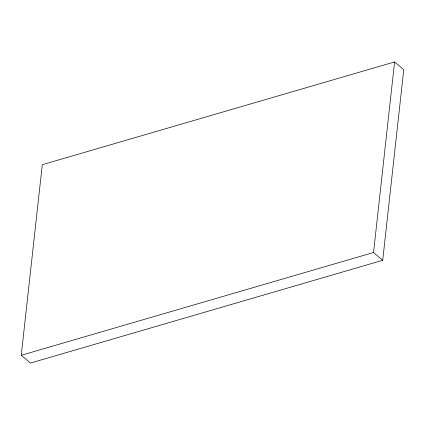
<?xml version="1.0" encoding="UTF-8"?>
<svg xmlns="http://www.w3.org/2000/svg" width="425" height="425" viewBox="0 0 425 425"><rect width="100%" height="100%" fill="white"/><g stroke="black" fill="none" stroke-linecap="round" stroke-linejoin="round"><path stroke-width="0.64" d="M21.25 355.279L42.287 164.703L394.586 61.933L403.75 69.721L382.712 260.297L30.414 363.067L21.25 355.279L373.543 252.508L382.712 260.297M373.543 252.508L394.586 61.933"/></g></svg>
